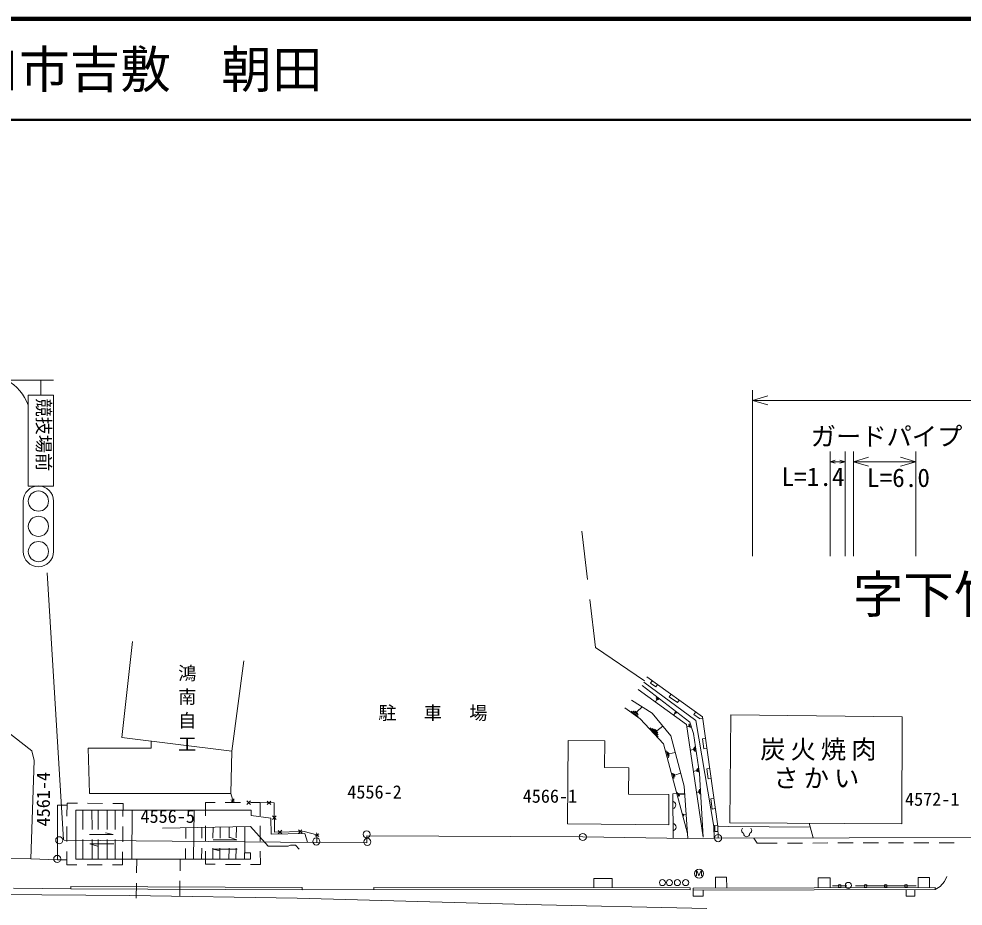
# Model space of a CAD drawing. Units: millimetres, scale not verified. Extents: x 40000 to 680000, y 20000 to 380000.
# Drawn here: x 414990 to 508409, y 292174 to 380000 of the extents above; entities that cross this region are included whole.
import ezdxf
from ezdxf.enums import TextEntityAlignment as Align

# ---------------------------------------------------------------- set-up
doc = ezdxf.new("R2010")
doc.units = ezdxf.units.MM
doc.header["$LTSCALE"] = 1000
for name, color, linetype, lineweight in [('M-BGD', 7, 'Continuous', 13), ('M-STR-HTXT', 7, 'Continuous', 13), ('M-STR-STR1', 1, 'Continuous', 13), ('M-TTL', 2, 'Continuous', 140), ('M-TTL-LINE', 7, 'Continuous', 50)]:
    doc.layers.add(name, color=color, linetype=linetype, lineweight=lineweight)
doc.layers.add('M-BGD-HTXT', color=7, linetype='Continuous')
doc.layers.add('M-TTL-TXT', color=7, linetype='Continuous')
doc.styles.add('@ＭＳ ゴシック', font='')
doc.styles.add('ＭＳ ゴシック', font='')
doc.styles.get('@ＭＳ ゴシック').set_extended_font_data('@MS Gothic')
doc.styles.get('ＭＳ ゴシック').set_extended_font_data('MS Gothic')

msp = doc.modelspace()

# ---------------------------------------------------------------- linework, layer by layer
at = {"layer": 'M-BGD'}
for p, q in [((408351, 344242), (418417, 344242)), ((417167, 342742), (417167, 344242)), ((415917, 342742), (418417, 342742)), ((415917, 342742), (415917, 333742)), ((418417, 342742), (418417, 333742)), ((415917, 333742), (418417, 333742)), ((415423, 332267), (415423, 327267)), ((418423, 332267), (418423, 327267)), ((471249, 324521), (470695, 329297)), ((419417, 298734), (417797, 325175)), ((472035, 317758), (471480, 322534)), ((426217, 318360), (425165, 308875)), ((476873, 314483), (472035, 317758)), ((436072, 307502), (437252, 316442)), ((477124, 314868), (482611, 310927)), ((481365, 310380), (476663, 314023)), ((476807, 314359), (481977, 310560)), ((477650, 314490), (477475, 314246)), ((477475, 314246), (478001, 313868)), ((478001, 313868), (478176, 314112)), ((476272, 313603), (481036, 310165)), ((479514, 313151), (479339, 312907)), ((477641, 311279), (475614, 312556)), ((478111, 312623), (477961, 312385)), ((478041, 312829), (478300, 312628)), ((478056, 312760), (478241, 312617)), ((478241, 312617), (478071, 312692)), ((478071, 312692), (478181, 312606)), ((478181, 312606), (478111, 312623)), ((479339, 312907), (480152, 312324)), ((480152, 312324), (480327, 312567)), ((474935, 311813), (476467, 310703)), ((476268, 310957), (475578, 311466)), ((475758, 311461), (476235, 311238)), ((476251, 311098), (475758, 311461)), ((475939, 311456), (476142, 311392)), ((476235, 311238), (475939, 311456)), ((476142, 311392), (476648, 311904)), ((479476, 309026), (477641, 311279)), ((479906, 311270), (479769, 311080)), ((479875, 311408), (480040, 311280)), ((479879, 311362), (479997, 311271)), ((479997, 311271), (479884, 311316)), ((479884, 311316), (479955, 311261)), ((479955, 311261), (479906, 311270)), ((481951, 311401), (481776, 311157)), ((481776, 311157), (482332, 310758)), ((485415, 311110), (485342, 300434)), ((502386, 310903), (485415, 311110)), ((416263, 307538), (412425, 310559)), ((476467, 310703), (478772, 308248)), ((481036, 310165), (482675, 298997)), ((481294, 310207), (481424, 309856)), ((481734, 309249), (481365, 310380)), ((481977, 310560), (483761, 300041)), ((482332, 310758), (482340, 310699)), ((482340, 310699), (482637, 310741)), ((482611, 310927), (484139, 300084)), ((502333, 300318), (502386, 310903)), ((478253, 308947), (477446, 309807)), ((477654, 309745), (478209, 309316)), ((478231, 309131), (477654, 309745)), ((477863, 309684), (478098, 309541)), ((478209, 309316), (477863, 309684)), ((478098, 309541), (478689, 309991)), ((481284, 309983), (481078, 309875)), ((481377, 309888), (481275, 310070)), ((481275, 310070), (481331, 309920)), ((481331, 309920), (481284, 309983)), ((481285, 310139), (481377, 309888)), ((482338, 305293), (481734, 309249)), ((425165, 308875), (436072, 307502)), ((428081, 307807), (428084, 308508)), ((469336, 308562), (469275, 300304)), ((472964, 308535), (469336, 308562)), ((472964, 308535), (472944, 305888)), ((480796, 304057), (479476, 309026)), ((482916, 308761), (482619, 308719)), ((482619, 308719), (482759, 307729)), ((416515, 306594), (416263, 307538)), ((421961, 303325), (421845, 307812)), ((421845, 307812), (428081, 307807)), ((436072, 307502), (435960, 303323)), ((478772, 308248), (481133, 299378)), ((479246, 306856), (479067, 307529)), ((479162, 307449), (479335, 307080)), ((479290, 306968), (479162, 307449)), ((479258, 307369), (479343, 307236)), ((479335, 307080), (479258, 307369)), ((479343, 307236), (479914, 307378)), ((481725, 307671), (481412, 307602)), ((481777, 307577), (481725, 307671)), ((481841, 307522), (481745, 307783)), ((481745, 307783), (481777, 307577)), ((481788, 307866), (481841, 307522)), ((481832, 307948), (481905, 307466)), ((482759, 307729), (483056, 307771)), ((416187, 296840), (416515, 306594)), ((475327, 305870), (472944, 305888)), ((475327, 305870), (475307, 303244)), ((482037, 305588), (481721, 305501)), ((482087, 305511), (482037, 305588)), ((482150, 305469), (482060, 305690)), ((482060, 305690), (482087, 305511)), ((482106, 305768), (482150, 305469)), ((482151, 305846), (482213, 305428)), ((483335, 305790), (483038, 305748)), ((483038, 305748), (483178, 304758)), ((479790, 304810), (479647, 305349)), ((479734, 305299), (479883, 305018)), ((479837, 304914), (479734, 305299)), ((479822, 305250), (479897, 305152)), ((479883, 305018), (479822, 305250)), ((479897, 305152), (480455, 305339)), ((482675, 298997), (482338, 305293)), ((483178, 304758), (483475, 304800)), ((481168, 298882), (480796, 304057)), ((482293, 303664), (482312, 303311)), ((482321, 303743), (482347, 303248)), ((435960, 303323), (421961, 303325)), ((436336, 302568), (435959, 302704)), ((435960, 303323), (436224, 302420)), ((436030, 302459), (436295, 302802)), ((479309, 303214), (475307, 303244)), ((479309, 303214), (479287, 300230)), ((479676, 303281), (480850, 303307)), ((479717, 298901), (479676, 303281)), ((480269, 303010), (480164, 303405)), ((480231, 303341), (480344, 303107)), ((480307, 303059), (480231, 303341)), ((480299, 303276), (480356, 303187)), ((480344, 303107), (480299, 303276)), ((480356, 303187), (480855, 303232)), ((482250, 303474), (482024, 303437)), ((482277, 303373), (482250, 303474)), ((482312, 303311), (482265, 303586)), ((482265, 303586), (482277, 303373)), ((483754, 302819), (483457, 302778)), ((483457, 302778), (483596, 301787)), ((418820, 302165), (418825, 296772)), ((418820, 302165), (419754, 302162)), ((437904, 302587), (437548, 302239)), ((437902, 302237), (437550, 302589)), ((438852, 302418), (440257, 302400)), ((439904, 302577), (439548, 302229)), ((439902, 302227), (439550, 302579)), ((440257, 302400), (440271, 299485)), ((483596, 301787), (483893, 301829)), ((437960, 301673), (437967, 301159)), ((437967, 301159), (439927, 300885)), ((439927, 300885), (439934, 299289)), ((440440, 300755), (440088, 301107)), ((440090, 300753), (440438, 301109)), ((480718, 301052), (480652, 301299)), ((480694, 301272), (480764, 301138)), ((480741, 301095), (480694, 301272)), ((480736, 301244), (480771, 301196)), ((480764, 301138), (480736, 301244)), ((480771, 301196), (480998, 301253)), ((429215, 299897), (437913, 300040)), ((437913, 300040), (439653, 298114)), ((479287, 300230), (469275, 300304)), ((483761, 300041), (483789, 298903)), ((484123, 300198), (483826, 300156)), ((483826, 300156), (483840, 300060)), ((483840, 300060), (483853, 299544)), ((484139, 300084), (485179, 300054)), ((484139, 300084), (484168, 298904)), ((485179, 300054), (493287, 299973)), ((485340, 300434), (502333, 300318)), ((493180, 300381), (493562, 298920)), ((439934, 299289), (443296, 299347)), ((440271, 299485), (443229, 299564)), ((441006, 299330), (440643, 299670)), ((440997, 299680), (440653, 299320)), ((443005, 299383), (442643, 299724)), ((442996, 299733), (442652, 299374)), ((443229, 299564), (444478, 299232)), ((443296, 299347), (443539, 298495)), ((444301, 299082), (444653, 299335)), ((444494, 299244), (444422, 299428)), ((444651, 299080), (444462, 299220)), ((444478, 299232), (444472, 298487)), ((449427, 298449), (449427, 299138)), ((449427, 299138), (470782, 299020)), ((470782, 299020), (481168, 298882)), ((483789, 298903), (513015, 298955)), ((483853, 299544), (484153, 299551)), ((419482, 298693), (444451, 298488)), ((439653, 298114), (441628, 298116)), ((441628, 298116), (441876, 298193)), ((441876, 298193), (442341, 298193)), ((442341, 298193), (442705, 297799)), ((444451, 298488), (449427, 298449)), ((481168, 298882), (483789, 298903)), ((487698, 298910), (488034, 298410)), ((488034, 298410), (490025, 298414)), ((491025, 298416), (492525, 298418)), ((493525, 298420), (495025, 298423)), ((496025, 298425), (497525, 298427)), ((498525, 298429), (500025, 298432)), ((501025, 298434), (502525, 298436)), ((503525, 298438), (505025, 298441)), ((506025, 298443), (507525, 298445)), ((410787, 296933), (416187, 296840)), ((418825, 296772), (416187, 296840)), ((418825, 296772), (419736, 296769)), ((482031, 295160), (482031, 295630)), ((482031, 295630), (482082, 295630)), ((482082, 295630), (482278, 295178)), ((482475, 295630), (482278, 295178)), ((482526, 295630), (482475, 295630)), ((482526, 295160), (482526, 295630)), ((471877, 294903), (473677, 294902)), ((471877, 294903), (471877, 294003)), ((473677, 294902), (473677, 294002)), ((483908, 293969), (483912, 295028)), ((483912, 295028), (485014, 295024)), ((485014, 295024), (485017, 293972)), ((494061, 293993), (494062, 294975)), ((494062, 294975), (495255, 294974)), ((495255, 294974), (495257, 293996)), ((503970, 294017), (503973, 295020)), ((503973, 295020), (505082, 295015)), ((505082, 295015), (505084, 294019)), ((506564, 294616), (506125, 294127)), ((506795, 295098), (506564, 294616)), ((408268, 293363), (425921, 293240)), ((414466, 293942), (420126, 293901)), ((420126, 293901), (420127, 294101)), ((420126, 293901), (443016, 293802)), ((420127, 294101), (443017, 294002)), ((443016, 293802), (443017, 294002)), ((443016, 293802), (450103, 293822)), ((450103, 294022), (481389, 293995)), ((450103, 293822), (450103, 294022)), ((450103, 293822), (481388, 293795)), ((481388, 293795), (481389, 293995)), ((505636, 294020), (481694, 293964)), ((481694, 293764), (481694, 293964)), ((505636, 293820), (481694, 293764)), ((481694, 293764), (481696, 293164)), ((482696, 293167), (482694, 293767)), ((495500, 294166), (496900, 294166)), ((497759, 294171), (503759, 294177)), ((502789, 293814), (502789, 293153)), ((503646, 293153), (503645, 293816)), ((506125, 294127), (505636, 293820)), ((505636, 294020), (505636, 293820)), ((425921, 293240), (442516, 292963)), ((442516, 292963), (465202, 292349)), ((482696, 293167), (481696, 293164)), ((502789, 293153), (503646, 293153)), ((465202, 292349), (483049, 291951))]:
    msp.add_line(p, q, dxfattribs=at)
for centre, radius in [((416923, 332267), 1000), ((416923, 329767), 1000), ((416923, 327267), 1000), ((418982, 298697), 350), ((449402, 299284), 350), ((470782, 299020), 350), ((484168, 298904), 350), ((444419, 298571), 350), ((449461, 298537), 350), ((418786, 296847), 350), ((482289, 295398), 450), ((478664, 294503), 300), ((479357, 294503), 300), ((480142, 294503), 300), ((480959, 294503), 300), ((497061, 294224), 300)]:
    msp.add_circle(centre, radius, dxfattribs=at)
for centre, radius, start, end in [((411565, 340178), 4629, 19.93186, 61.38335), ((416923, 332267), 1500, 0, 180), ((416923, 327267), 1500, 180, 0), ((479614, 302186), 372, 281.71266, 79.37275), ((479635, 299995), 372, 281.71266, 79.37275), ((486794, 299667), 300, 131.41945, 251.14243), ((487194, 299667), 300, 288.85757, 48.58055), ((486994, 299342), 300, 172.14016, 7.85984), ((496200, 294166), 150, 0, 180), ((498759, 294172), 150, 0, 180), ((500759, 294174), 150, 0, 180), ((502759, 294176), 150, 0, 180), ((496200, 294166), 150, 180, 0), ((498759, 294172), 150, 180, 0), ((500759, 294174), 150, 180, 0), ((502759, 294176), 150, 180, 0)]:
    msp.add_arc(centre, radius, start, end, dxfattribs=at)
at = {"layer": 'M-STR-HTXT'}
for p, q in [((487574, 326819), (487574, 343236)), ((487574, 342236), (489074, 342686)), ((487574, 342236), (547123, 342236)), ((487574, 342236), (489074, 341786)), ((495252, 326819), (495252, 337169)), ((495252, 336169), (495752, 336319)), ((496725, 336169), (496225, 336319)), ((496725, 326819), (496725, 337169)), ((497551, 326819), (497551, 337169)), ((497551, 336169), (499051, 336619)), ((503719, 336169), (502219, 336619)), ((503719, 326819), (503719, 337169)), ((495252, 336169), (496725, 336169)), ((495252, 336169), (495752, 336019)), ((496725, 336169), (496225, 336019)), ((497551, 336169), (503719, 336169)), ((497551, 336169), (499051, 335719)), ((503719, 336169), (502219, 335719))]:
    msp.add_line(p, q, dxfattribs=at)
at = {"layer": 'M-STR-STR1'}
for p, q in [((419754, 302367), (419750, 301070)), ((419754, 302367), (420776, 302362)), ((421776, 302356), (423276, 302348)), ((424276, 302343), (425298, 302337)), ((425298, 302337), (425287, 301046)), ((433455, 301121), (433456, 302423)), ((433456, 302423), (434404, 302422)), ((435404, 302421), (436904, 302420)), ((437904, 302419), (438852, 302418)), ((438852, 302418), (438858, 301105)), ((420622, 301676), (420627, 296833)), ((420622, 301676), (437960, 301673)), ((421322, 301676), (421324, 299754)), ((422222, 301676), (422224, 299754)), ((422822, 301676), (422824, 299754)), ((423722, 301675), (423724, 299754)), ((424522, 301675), (424524, 299754)), ((426192, 301675), (426149, 296832)), ((432322, 301674), (432270, 296831)), ((419747, 300070), (419742, 298570)), ((425278, 300046), (425264, 298546)), ((431503, 299935), (431492, 298883)), ((433104, 299961), (433092, 298896)), ((433453, 298621), (433454, 300121)), ((434204, 299979), (434192, 298905)), ((434904, 299991), (434892, 298911)), ((435804, 300005), (435793, 298918)), ((436504, 300017), (436493, 298924)), ((437337, 297447), (437344, 300031)), ((438863, 300105), (438870, 298605)), ((424334, 299264), (421978, 299264)), ((424334, 299264), (423549, 299430)), ((436562, 298745), (435793, 298985)), ((421325, 298754), (421327, 296833)), ((421997, 298342), (424371, 298342)), ((421997, 298342), (422758, 298111)), ((422225, 298754), (422227, 296833)), ((422825, 298754), (422827, 296833)), ((423725, 298754), (423727, 296833)), ((424525, 298754), (424527, 296832)), ((436562, 298745), (434206, 298745)), ((419738, 297570), (419734, 296273)), ((425255, 297546), (425244, 296254)), ((431481, 297883), (431470, 296831)), ((433081, 297896), (433070, 296831)), ((433451, 296320), (433452, 297621)), ((434181, 297905), (434170, 296831)), ((434225, 297822), (436599, 297822)), ((434225, 297822), (434879, 297632)), ((434882, 297911), (434870, 296831)), ((435782, 297918), (435770, 296831)), ((436482, 297924), (436470, 296831)), ((437298, 296830), (437298, 297447)), ((437298, 297447), (437905, 297447)), ((437905, 297447), (437905, 296830)), ((438875, 297605), (438881, 296291)), ((420739, 296269), (419734, 296273)), ((420627, 296833), (437905, 296830)), ((423239, 296261), (421739, 296266)), ((425244, 296254), (424239, 296258)), ((426638, 295456), (426655, 296832)), ((430941, 295661), (430956, 296831)), ((434416, 296315), (433451, 296320)), ((436916, 296302), (435416, 296310)), ((438881, 296291), (437916, 296296)), ((426608, 292956), (426626, 294456)), ((430910, 293162), (430929, 294662))]:
    msp.add_line(p, q, dxfattribs=at)
at = {"layer": 'M-TTL'}
msp.add_line((680000, 380000), (40000, 380000), dxfattribs=at)
at = {"layer": 'M-TTL-LINE'}
msp.add_line((40000, 370000), (680000, 370000), dxfattribs=at)

# ---------------------------------------------------------------- texts
at = {"layer": 'M-BGD', "style": 'ＭＳ ゴシック'}
for s, rotation, p in [('競技場前', 270, (416380, 342427)), ('4561-4', 90, (418448, 300066))]:
    msp.add_text(s, height=1320, rotation=rotation, dxfattribs=at).set_placement(p, align=Align.BOTTOM_LEFT)
for s, p in [('4556-2', (447480, 302420)), ('4566-1', (464834, 302012)), ('4572-1', (502659, 301706)), ('4556-5', (427019, 300017))]:
    msp.add_text(s, height=1320, dxfattribs=at).set_placement(p, align=Align.BOTTOM_LEFT)
at = {"layer": 'M-BGD', "insert": (430815, 306796), "char_height": 1320, "attachment_point": 9, "rotation": 270, "style": '@ＭＳ ゴシック'}
msp.add_mtext('\\T1.3;鴻南自工', dxfattribs=at)
at = {"layer": 'M-BGD', "attachment_point": 7, "style": 'ＭＳ ゴシック'}
for s, insert, char_height in [('\\T2.5;駐車場', (450547, 310485), 1320), ('\\T1.2;炭火焼肉', (488336, 306574), 1833), ('\\T1.2;さかい', (489636, 303827), 1833)]:
    msp.add_mtext(s, dxfattribs=dict(at, insert=insert, char_height=char_height))
at = {"layer": 'M-BGD-HTXT', "style": 'ＭＳ ゴシック'}
msp.add_text('字下竹ノ後', height=3666, dxfattribs=at).set_placement((497495, 320096), align=Align.BOTTOM_LEFT)
at = {"layer": 'M-STR-HTXT', "style": 'ＭＳ ゴシック'}
for s, p in [('ガードパイプ', (500832, 337204)), ('L=1.4', (493563, 333210)), ('L=6.0', (502012, 333111))]:
    msp.add_text(s, height=1833, dxfattribs=at).set_placement(p, align=Align.BOTTOM_CENTER)
at = {"layer": 'M-TTL-TXT', "style": 'ＭＳ ゴシック'}
msp.add_text('山口市吉敷\u3000朝田', height=3666, dxfattribs=at).set_placement((405024, 375000), align=Align.MIDDLE_LEFT)

doc.saveas('drawing.dxf')
